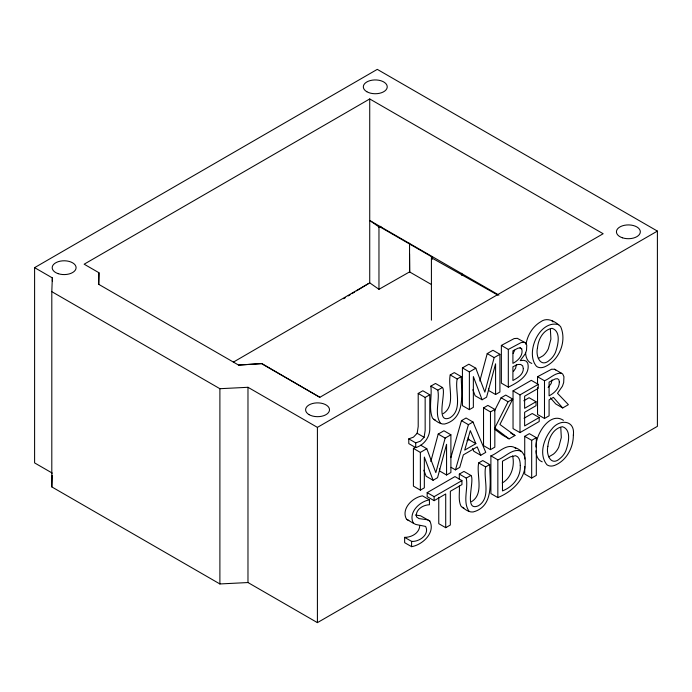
<?xml version="1.0" encoding="UTF-8"?>
<svg xmlns="http://www.w3.org/2000/svg" width="692" height="692" viewBox="0 0 692 692"><rect width="100%" height="100%" fill="white"/><g stroke="black" fill="none" stroke-linecap="round" stroke-linejoin="round"><path stroke-width="1.04" d="M51.805 291.661L52.332 277.89L34.6 267.648L377.278 69.364L657.4 231.093L657.4 426.341L317.412 622.636L247.978 582.543L219.892 583.953L51.805 486.909L51.805 291.661L219.892 388.705L247.978 387.295L317.412 427.379L657.4 231.093M51.805 486.909L52.255 475.257M98.939 272.726L98.489 284.204L238.567 365.073L261.55 363.655L319.834 397.303L603.156 233.732L369.727 98.956L84.156 264.197L98.939 272.726L98.939 284.559M535.954 446.971C535.478 434.913 549.638 411.083 563.444 420.347M516.37 364.537L515.652 368.153L513.507 371.396M552.095 379.899L551.143 383.55L548.142 387.511M419.776 525.565C419.473 533.143 411.515 537.424 404.638 537.364L404.638 542.666L411.593 546.671C422.57 544.846 435.7 532.606 429.801 520.998L420.528 515.774L415.373 515.03M526.015 344.227C527.494 335.153 532.702 326.486 540.72 321.763C547.441 316.72 555.529 321.633 560.598 326.598C567.206 341.234 559.119 360.93 544.241 367.019A18.918 10.925 -60 0 1 536.534 366.362C524.778 352.92 539.656 319.116 558.773 324.738M430.805 461.529L438.2 434.092L443.935 430.779L450.89 434.784L450.89 472.506L446.565 475.006L439.61 470.993L439.61 468.873M450.89 434.784L445.146 438.097L435.839 472.662L426.782 448.701L420.701 445.19M479.824 381.032L487.22 353.595L492.955 350.282L499.909 354.295L499.909 392.009L495.584 394.509L488.63 390.496L488.63 388.376M499.909 354.295L494.166 357.608L484.858 392.165L475.802 368.205L468.856 364.191L462.429 367.902L462.429 405.624L469.384 409.638L473.354 407.337L473.354 376.578L482.099 399.768L486.58 397.182L495.584 363.828L495.584 394.509M417.155 433.278L418.202 426.566L418.202 393.437L422.838 390.764L429.784 394.777L429.784 427.725C430.234 436.626 424.257 445.06 415.728 447.62L408.782 443.607L408.782 438.866L413.453 437.162L417.155 433.278L424.101 437.292L420.407 441.176L415.728 442.88L408.782 438.866M424.101 437.292L425.156 430.58L425.156 397.45L418.202 393.437M450.864 457.637L461.46 420.658L466.053 418.003L472.999 422.016L485.758 452.369L480.75 455.267L473.795 451.253L472.619 448.451M451.115 467.359L455.457 469.868L468.415 424.672L472.999 422.016M513.187 353.335L514.718 350.238M494.495 410.866L501.103 397.77L505.757 395.08L512.711 399.094L499.909 424.481L514.978 435.502L509.113 438.892L502.158 434.879L494.598 429.127M494.832 427.967L508.049 401.784L512.711 399.094M443.096 413.721C456.089 405.676 447.672 386.837 450.224 374.952L454.289 372.607L461.235 376.621C461.279 391.914 465.863 416.411 446.885 423.34C441.582 425.891 436.349 421.255 432.491 418.141C428.452 408.09 432.18 396.611 430.848 386.136L435.484 383.463L442.43 387.477C446.747 391.784 434.585 424.706 450.051 417.734C463.043 409.69 454.627 390.85 457.178 378.965L450.224 374.952M471.555 501.683C484.547 493.63 476.131 474.79 478.691 462.905L482.748 460.561L489.702 464.574C489.737 479.876 494.322 504.373 475.343 511.293C470.041 513.845 464.808 509.217 460.95 506.094C457.974 499.858 459.903 492.592 459.306 485.974M502.202 482.99C511.509 477.791 514.883 465.785 512.616 455.855M343.656 298.719L345.498 297.595M348.258 295.917L350.1 294.792M351.943 293.668L354.702 291.981M356.544 290.865L369.727 282.855L369.727 98.956M233.342 362.141L368.507 283.564M431.419 320.18L431.419 257.727L432.388 257.165L432.388 259.301M501.363 345.42L514.173 338.57L517.356 338.336L525.453 342.877L526.759 345.204L526.5 350.429L525.245 353.837L520.211 360.636L523.714 360.316L526.223 361.137L527.728 363.11C530.876 375.375 517.287 382.745 508.317 387.157L501.363 383.143L501.363 345.42L508.317 349.434L521.119 342.583L524.302 342.35L525.453 342.877M425.156 397.45L429.784 394.777M430.848 386.136L437.802 390.15L442.43 387.477M457.178 378.965L461.235 376.621M462.429 367.902L469.384 371.915L475.802 368.205M446.565 475.006L446.565 444.316L437.56 477.679L433.08 480.265L424.334 457.075L424.334 487.834L420.364 490.126L413.409 486.113L413.409 448.399L415.252 447.335M483.535 407.917L487.877 405.408L494.832 409.413L494.832 447.136L490.481 449.644L483.535 445.631L483.535 407.917L490.481 411.93L494.832 409.413M513.04 390.876L531.292 380.34L538.246 384.354L538.246 388.35L524.622 396.213L524.622 408.323L536.041 401.732L536.041 405.685L524.622 412.268L524.622 425.935L539.198 417.518L539.198 421.523L519.995 432.612L513.04 428.599L513.04 390.876L519.995 394.89L538.246 384.354M537.537 384.276L537.537 376.733L551.576 369.225L554.638 369.26L562.683 373.974L563.937 376.733L563.677 382.52L562.44 386.188L557.492 393.298L568.392 404.664L562.7 407.951L555.745 403.938L550.443 397.891M413.409 448.399L420.364 452.412L426.782 448.701M537.537 376.733L544.492 380.747C550.071 378.576 555.157 372.408 561.584 373.273M523.818 400.763L529.086 397.718L536.041 401.732M467.039 440.726L468.899 439.654L475.854 443.667L464.704 450.103L470.292 430.623L475.854 443.667M524.052 418.236L532.243 413.513L539.198 417.518M455.457 469.868L459.756 467.385L463.355 454.86L477.195 446.868L480.75 455.267M537.537 387.511L537.537 414.456L544.492 418.461L549.085 415.814L549.085 399.864L553.41 397.364L562.7 407.951M445.709 527.685L445.709 493.976L434.126 500.662L427.172 496.648L427.172 492.643L454.981 476.589L461.936 480.603L461.936 484.608L450.345 491.294L450.345 525.012L445.709 527.685L438.763 523.68L438.763 497.332M459.306 479.495L459.306 474.098L463.943 471.416L470.897 475.43C475.214 479.746 463.052 512.66 478.509 505.696C491.502 497.643 483.085 478.803 485.637 466.918L478.691 462.905M490.896 455.855C498.266 453.234 506.276 443.191 514.77 447.551C521.292 449.549 526.006 455.077 525.193 462.048C525.989 478.916 512.383 491.649 497.842 497.591L490.896 493.578L490.896 455.855L497.842 459.869C505.221 457.248 513.23 447.205 521.725 451.565M524.726 458.96L524.726 436.323L529.363 433.65L536.317 437.664L536.317 475.378L531.681 478.06L524.726 474.046L524.726 466.503M427.172 492.643L434.126 496.657L461.936 480.603M459.306 474.098L466.261 478.103L470.897 475.43M485.637 466.918L489.702 464.574M524.726 436.323L531.681 440.337L536.317 437.664M369.727 282.855L378.965 289.308L409.56 271.904L431.133 284.351M538.324 358.482L542.952 355.818A12.387 7.154 -60 0 0 548.332 348.803L550.901 339.141L550.382 329.297M548.73 456.867L553.358 454.194A12.387 7.154 -60 0 0 558.738 447.179L561.307 437.526L560.788 427.673M429.801 520.998L427.483 519.787L418.971 518.593L416.489 516.872C415.096 509.693 423.123 504.857 429.447 504.762L429.447 499.875C419.438 501.415 407.744 513.006 413.479 523.299L415.805 524.467L425.641 526.43C429.836 534.544 419.118 542.078 411.593 541.378L404.638 537.364M238.567 365.073L261.835 363.534L319.834 397.303M433.763 419.473L435.415 420.113M462.221 507.426L463.882 508.066M531.819 363.447C527.243 361.968 525.661 356.761 525.574 352.41M542.225 461.823C537.649 460.353 536.066 455.137 535.98 450.786M429.447 499.875L422.492 495.861C412.484 497.401 400.798 508.992 406.524 519.285L408.851 520.453M431.419 257.727L497.842 295.121M498.923 295.086L369.727 220.489L378.965 226.941L378.965 289.308M380.159 227.011L432.388 257.165M409.56 253.964L409.759 272.017M519.969 347.825L521.707 348.829C523.55 355.134 518.135 360.722 512.91 363.352L512.91 350.792L517.979 348.206L520.315 347.903L521.707 348.829M487.22 353.595L494.166 357.608M501.103 397.77L508.049 401.784M482.099 399.768L475.144 395.755L472.861 389.708M510.635 432.993L514.978 435.502M461.46 420.658L468.415 424.672M438.2 434.092L445.146 438.097M433.08 480.265L426.125 476.252L423.841 470.205M406.524 519.285L413.479 523.299M52.332 473.138L34.6 462.905L34.6 267.648M554.638 369.26L555.728 369.96M494.832 428.019L509.113 438.892M551.818 320.733L553.038 321.97M440.709 423.487C433.893 414.197 439.974 400.677 437.802 390.15M469.176 511.44C462.351 502.15 468.432 488.638 466.261 478.103M514.77 447.551L515.782 448.676M468.103 437.794L468.899 439.654M544.492 380.747L544.492 418.461M531.681 440.337L531.681 478.06M519.995 394.89L519.995 432.612M508.317 349.434L508.317 387.157M497.842 459.869L497.842 497.591M490.481 411.93L490.481 449.644M469.384 371.915L469.384 409.638M461.789 273.253L461.789 275.39M434.126 496.657L434.126 500.662M420.364 452.412L420.364 490.126M415.728 442.88L415.728 447.62M411.593 541.378L411.593 546.671M409.56 243.255L409.56 271.904M317.412 427.379L317.412 622.636M247.978 387.295L247.978 582.543M219.892 388.705L219.892 583.953M52.332 277.89L52.332 281.125M537.485 347.894C535.409 356.077 540.625 368.758 549.898 359.831A12.387 7.154 -60 0 0 555.287 352.816C557.968 345.706 561.549 331.286 552 328.311C543.012 329.894 538.22 339.547 537.485 347.894M547.891 446.279C545.815 454.454 551.031 467.143 560.304 458.208A12.387 7.154 -60 0 0 565.693 451.193C568.374 444.082 571.955 429.663 562.406 426.696C553.418 428.27 548.626 437.932 547.891 446.279M520.272 465.405C520.972 476.996 512.954 486.831 502.478 490.913L502.478 461.201L510.445 456.815L515.601 455.699C519.701 456.876 520.228 461.806 520.272 465.405M573.348 435.06C573.434 447.542 566.575 460.613 554.647 465.405A18.918 10.925 -60 0 1 546.939 464.747C538.497 454.48 543.843 438.235 551.818 429.109C559.283 418.868 575.372 419.681 573.348 435.06M523.325 368.551C523.412 374.606 517.529 377.953 512.91 380.505L512.91 366.743L517.789 364.476L520.721 364.459L522.676 365.843L523.325 368.551M559.326 382.019C559.465 388.428 554.327 393.108 549.085 395.859L549.085 382.096L555.2 378.931L557.492 378.706L558.868 379.735L559.326 382.019M380.799 226.379L378.965 227.443L380.816 226.388M309.099 414.655A11.954 6.903 0 0 0 329.107 411.558A11.954 6.903 0 0 0 314.462 403.107A11.954 6.903 0 0 0 309.099 414.655M58.163 273.66A11.954 6.903 0 0 0 76.094 267.683A11.954 6.903 0 0 0 58.163 261.706A11.954 6.903 0 0 0 58.163 273.66M622.402 237.788A11.954 6.903 0 0 0 640.334 231.811A11.954 6.903 0 0 0 622.402 225.834A11.954 6.903 0 0 0 622.402 237.788M366.821 91.716A11.954 6.903 0 0 0 386.828 88.628A11.954 6.903 0 0 0 372.184 80.168A11.954 6.903 0 0 0 366.821 91.716"/></g></svg>
